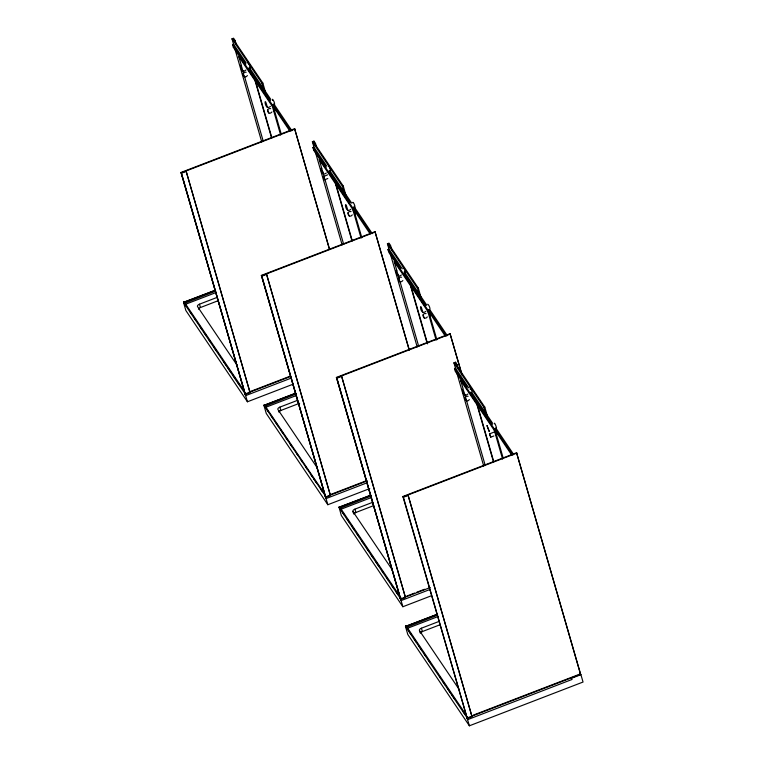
<?xml version="1.0" encoding="UTF-8"?>
<svg xmlns="http://www.w3.org/2000/svg" width="764" height="764" viewBox="0 0 764 764"><rect width="100%" height="100%" fill="white"/><g stroke="black" fill="none" stroke-linecap="round" stroke-linejoin="round"><path stroke-width="1.15" d="M292.679 384.359L247.431 401.778L185.862 310.509L183.532 302.429L215.362 290.31M242.847 71.205C239.39 55.953 239.504 75.636 245.932 70.021M246.151 72.265C240.431 71.186 243.917 80.191 247.412 75.579M244.327 76.772L243.067 73.459M247.994 69.228C252.426 69.61 248.472 62.543 247.708 62.906M267.352 107.571C263.895 92.31 264.01 111.993 270.437 106.377M270.666 108.631C264.946 107.552 268.422 116.548 271.927 111.945M268.832 113.129L267.572 109.815M272.5 105.585C277.733 106.616 271.344 95.892 272.462 100.39M323.239 174.154C319.782 158.902 319.896 178.585 326.323 172.97M327.575 174.822L323.42 176.646L324.719 179.721L327.804 178.528M324.719 179.721L323.544 176.446M328.386 172.177C333.219 173.036 328.109 163.888 328.186 166.351M347.744 210.511C344.287 195.259 344.402 214.942 350.829 209.326M351.058 211.58C345.338 210.492 348.814 219.497 352.319 214.885M349.224 216.078L347.964 212.764M352.892 208.534C357.724 209.403 352.615 200.254 352.691 202.708M398.273 276.167C394.816 260.916 394.94 280.598 401.367 274.983M401.587 277.227C395.867 276.148 399.343 285.153 402.848 280.541M399.763 281.735L398.502 278.421M403.421 274.19C407.852 274.572 403.908 267.505 403.144 267.868M422.788 312.533C419.331 297.272 419.446 316.955 425.873 311.34M426.092 313.593C420.372 312.514 423.858 321.51 427.353 316.907M424.268 318.091L423.094 314.825M427.935 310.547C432.367 310.929 428.413 303.862 427.649 304.234M429.416 316.115L431.517 315.074M464.789 395.227C461.332 379.975 461.446 399.658 467.874 394.043M469.354 399.601C465.859 404.213 462.373 395.208 468.093 396.287M466.269 400.794L465.009 397.481M469.936 393.25C474.368 393.632 470.414 386.565 469.65 386.928M496.724 431.068L489.476 433.904L490.774 437.151L493.869 435.967M490.774 437.151L489.514 433.837M495.922 435.174L497.975 433.866M325.092 495.511L263.924 405.378L295.754 393.259M183.952 302.114L215.286 290.205M264.354 405.063L264.927 405.359L264.22 405.073M431.564 595.691L402.867 606.74L341.298 515.471L339.054 507.153L370.798 495.273M579.589 672.702L580.917 674.669L583.047 682.042L469.382 725.8L407.804 634.531L405.474 626.451L437.304 614.332M244.881 392.438L244.595 392.944L183.532 302.429M215.715 291.084L184.783 303.212L183.828 302.124M296.107 394.033L265.175 406.161L264.105 405.092M371.151 496.046L340.219 508.175L339.388 507.076M438.068 616.529L407.078 628.457L406.725 627.234L437.657 615.115M246.132 62.858L233.536 44.188L232.552 44.57L233.364 47.378L234.347 46.996L231.989 38.811L233.564 38.2L235.102 40.482L236.429 45.066M234.319 40.788L235.102 40.482M241.491 65.876L238.845 56.708L239.629 56.402L273.178 106.129L281.114 133.633M256.437 81.318L255.644 81.614L271.85 137.768M231.989 38.811L262.071 83.4L262.854 83.095L265.5 92.263M238.845 56.708L272.385 106.435L273.178 106.129M273.98 111.152L276.033 109.835M247.431 401.778L180.953 172.463L294.618 128.715L329.609 249.417M294.875 129.087L181.211 172.845L245.053 394.023L290.301 376.604M180.953 172.463L181.469 173.227L186.206 171.403L250.048 392.581L245.311 394.405L244.795 393.641M314.692 149.773L312.38 141.76L313.956 141.149L315.503 143.431L316.487 146.869M315.503 143.431L314.711 143.737L315.37 146.029M325.025 167.029L313.756 150.327L312.944 147.519L313.937 147.137L326.534 165.807M313.756 150.327L314.739 149.945M321.883 168.825L319.237 159.657L320.021 159.351L353.57 209.078L361.84 237.728M312.38 141.76L342.463 186.349L343.246 186.044L346.226 196.358M319.237 159.657L352.777 209.384L353.57 209.078M353.111 210.788L355.174 209.995M354.372 214.092L356.435 213.299M216.126 292.507L185.136 304.435L186.464 306.402M369.766 488.578L327.832 504.727L261.345 275.412L375.019 231.654L409.342 350.074M375.267 232.036L261.603 275.794L325.445 496.972M261.345 275.412L261.861 276.176L266.598 274.352L330.44 495.53L325.703 497.354L325.187 496.59M237.48 365.822L197.561 306.641A3.066 1.585 -16.1 0 1 199.471 304.187L217.186 297.368M198.449 309.153A3.066 1.585 -16.1 0 1 200.435 307.529L218.151 300.71M389.516 251.022L387.424 243.773L389 243.162L390.538 245.445L391.865 250.029M390.538 245.445L389.745 245.75L390.414 248.042M400.069 269.043L388.8 252.34L387.988 249.532L388.971 249.15L402.236 268.804M396.927 270.838L394.272 261.67L395.064 261.364L428.604 311.091L436.874 339.741M411.29 285.421L410.497 285.726L427.038 343.026M387.424 243.773L417.497 288.362L418.29 288.057L420.935 297.225M394.272 261.67L427.821 311.397L428.604 311.091M428.155 312.801L430.218 312.008M249.207 391.942L290.043 376.222M245.148 394.873L245.941 394.568L245.378 392.639M245.664 395.637L291.113 378.142M402.867 606.74L336.389 377.426L450.053 333.677L462.22 375.305M295.687 393.154L263.924 405.378L266.264 413.458L327.832 504.727M450.311 334.049L336.647 377.808L400.479 598.986L430.285 587.516M336.389 377.426L336.905 378.19L341.642 376.365L405.474 597.543L400.737 599.368L400.231 598.604M265.528 407.384L296.518 395.456M317.213 467.778L277.953 409.59A3.066 1.585 -16.1 0 1 279.863 407.136L297.578 400.317M278.946 411.204L299.65 403.23M455.917 369.709L453.931 362.833L455.506 362.222L457.044 364.504L458.371 369.088M456.261 364.81L457.044 364.504M466.575 388.102L455.306 371.399L454.494 368.592L455.487 368.21L468.743 387.864M463.099 388.752L460.787 380.73L461.571 380.424L495.12 430.151L503.056 457.655M477.796 404.481L477.013 404.786L493.554 462.086M453.931 362.833L484.013 407.422L484.796 407.116L487.442 416.284M460.787 380.73L494.327 430.457L495.12 430.151M330.707 494.47L366.023 480.871M326.39 496.61L367.379 480.833M325.54 497.822L326.333 497.517M326.056 498.577L367.064 482.791M370.721 495.167L338.968 507.391L400.021 597.906L400.813 597.601M340.572 509.397L371.562 497.469M353.637 513.828L352.997 511.603A3.066 1.585 -16.1 0 1 354.907 509.149L372.622 502.33M353.98 513.217L373.586 505.672M469.382 725.8L402.895 496.495L516.569 452.737L580.659 674.287L466.995 718.045M403.153 496.867L516.817 453.109M402.895 496.495L403.411 497.249L408.148 495.425L471.99 716.603L467.253 718.427L466.737 717.663M406.849 596.054L414.575 593.084M416.781 592.234L424.507 589.264M400.584 599.836L401.367 599.53M401.09 600.599L429.912 589.502M437.228 614.227L405.474 626.451L466.537 716.966L467.32 716.661M420.143 632.888L419.503 630.663A3.066 1.585 -16.1 0 1 421.413 628.209L439.128 621.39M420.496 632.277L440.093 624.732M473.355 715.114L579.465 674.268M580.917 674.669L571.443 678.317L571.797 679.549L467.606 719.659M467.091 718.895L467.883 718.59M184.095 302.143L184.535 302.42L183.713 302.143M264.487 405.092L323.783 492.637M339.531 507.105L339.97 507.382L339.254 507.086M406.037 626.165L406.477 626.442L405.904 626.136M339.14 507.105L339.76 507.086L398.827 594.65M405.655 626.165L406.267 626.146L465.992 714.693M405.77 626.146L406.725 627.234M250.048 68.435L249.398 67.614M274.562 104.792L273.904 103.98M330.44 171.384L329.79 170.563M400.708 597.448L400.021 597.906M467.224 716.508L466.537 716.966M388.207 243.468L418.29 288.057M404.223 271.755L426.761 305.17M430.075 310.079L447.312 335.635M387.988 249.532L400.584 268.202M403.898 273.12L425.777 305.552M428.432 309.477L446.329 336.017M404.71 275.928L424.593 305.409M427.916 310.318L445.145 335.873M313.173 141.455L343.246 186.044M329.847 170.725L351.726 203.157M354.372 207.082L372.278 233.622M312.944 147.519L326.209 167.173M328.854 171.098L350.074 202.546M353.388 207.464L370.626 233.02M328.339 171.948L349.559 203.396M353.531 209.288L370.11 233.86M454.723 362.528L484.796 407.116M472.056 392.782L492.608 423.246M495.922 428.155L513.16 453.711M232.781 38.506L262.854 83.095M454.494 368.592L467.091 387.262M470.404 392.18L492.283 424.612M494.938 428.537L512.835 455.077M470.557 394.004L491.109 424.469M494.423 429.387L511.66 454.933M249.456 67.776L270.666 99.225M273.98 104.133L291.877 130.673M232.552 44.57L245.817 64.224M248.462 68.158L270.341 100.59M272.996 104.515L290.893 131.055M233.364 47.378L244.633 64.08M247.947 68.999L269.167 100.447M272.481 105.356L289.718 130.911M570.565 677.716L571.797 679.549M341.642 376.365L405.474 597.543M266.598 274.352L330.44 495.53M408.148 495.425L471.99 716.603M186.206 171.403L250.048 392.581M352.997 511.603L392.247 569.801M342.558 512.338L344.535 515.28M347.181 519.195L349.167 522.137M351.803 526.052L354.448 529.977M357.094 533.893L359.08 536.834M361.716 540.75L363.702 543.691M366.348 547.607L368.993 551.522M370.97 554.463L373.615 558.389M375.601 561.32L378.906 566.219M382.21 571.119L383.528 573.076M386.832 577.976L388.15 579.933M391.454 584.832L393.441 587.774M396.086 591.689L398.063 594.631M419.503 630.663L458.763 688.861M266.197 408.368L268.174 411.309M270.819 415.224L273.464 419.14M276.11 423.065L278.086 425.997M280.732 429.922L282.718 432.854M285.354 436.779L287.999 440.694M289.986 443.636L292.631 447.551M296.594 453.434L297.912 455.392M301.217 460.291L302.544 462.249M305.848 467.148L307.166 469.106M310.471 474.005L312.457 476.946M313.775 478.904L316.42 482.819M320.383 488.702L322.37 491.634M409.065 631.398L411.051 634.34M414.355 639.239L416.332 642.18M418.978 646.096L420.964 649.037M423.6 652.953L425.586 655.894M428.232 659.809L430.877 663.725M439.462 676.465L440.79 678.422M442.767 681.364L445.412 685.279M447.398 688.221L450.034 692.136M452.021 695.078L454.666 699.003M463.251 711.733L465.238 714.674M243.391 389.688L184.353 302.248M189.768 311.292L191.745 314.233M194.39 318.158L195.708 320.116M199.681 325.989L201.658 328.931M204.303 332.846L206.29 335.788M208.925 339.703L210.912 342.644M213.557 346.56L216.202 350.485M223.47 361.257L226.115 365.182M228.092 368.114L230.738 372.039M232.724 374.971L236.028 379.87M237.346 381.838L239.992 385.753M495.846 428.002C498.023 430.753 494.222 420.611 494.241 423.781M404.528 271.974L404.834 272.576M353.99 206.318L354.295 206.92M470.127 388.781L470.404 389.554M356.215 212.029L356.425 212.784M516.569 452.737L580.401 673.905M494.327 430.457L502.597 459.107M484.013 407.422L485.99 414.298M479.038 407.632L478.379 405.34L477.586 405.636L493.792 461.79M450.053 333.677L461.637 373.787M455.506 362.222L456.175 364.514M464.426 393.336L485.264 465.534M456.576 372.001L483.698 465.973M427.821 311.397L436.091 340.047M417.497 288.362L419.484 295.238M412.531 288.572L411.872 286.28L411.08 286.576L427.62 343.876M395.064 261.364L395.723 263.656M397.91 274.276L399.238 278.86M399.897 281.152L418.748 346.474M390.394 254.087L417.192 346.913M375.019 231.654L409.084 349.692M352.777 209.384L361.047 238.034M342.463 186.349L344.44 193.225M337.487 186.55L336.828 184.258L336.036 184.563L352.242 240.717M336.914 185.7L336.255 183.408L335.463 183.713L352.003 241.013M320.021 159.351L320.689 161.643M313.956 141.149L314.625 143.441M322.542 171.117L324.194 176.847M324.862 179.139L343.714 244.461M315.36 152.065L342.148 244.891M403.411 497.249L467.253 718.427M294.618 128.715L329.351 249.035M272.385 106.435L280.655 135.085M421.413 628.209L422.377 631.551A3.066 1.585 -16.1 0 0 420.496 632.945M262.071 83.4L264.048 90.276M256.523 82.751L255.854 80.459L255.071 80.764L271.612 138.064M336.905 378.19L400.737 599.368M242.809 70.46L243.802 73.898M244.461 76.19L263.322 141.512M234.634 47.979L261.756 141.951M354.907 509.149L355.871 512.491A3.066 1.585 -16.1 0 0 353.98 513.885M261.861 276.176L325.703 497.354M279.863 407.136L280.827 410.469A3.066 1.585 -16.1 0 0 278.841 412.102M181.469 173.227L245.311 394.405M199.471 304.187L200.435 307.529M487.021 425.624L489.294 431.593L487.021 425.624"/></g></svg>
